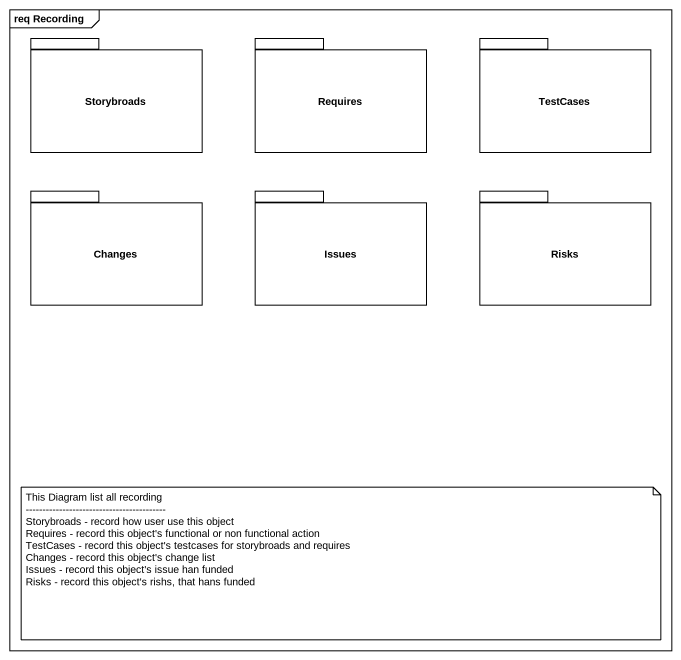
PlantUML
@startuml
mainframe req Recording
package Storybroads {
}
package Requires {
}
package TestCases {
}
package Changes {
}
package Issues {
}
package Risks {
}
note as N1
  This Diagram list all recording
  ~--~--~--~--~--~--~--~--~--~--~--~--~--~--~--~--~--~--~--~--~--
  Storybroads - record how user use this object
  Requires - record this object's functional or non functional action
  TestCases - record this object's testcases for storybroads and requires
  Changes - record this object's change list
  Issues - record this object's issue han funded
  Risks - record this object's rishs, that hans funded
end note
@enduml
